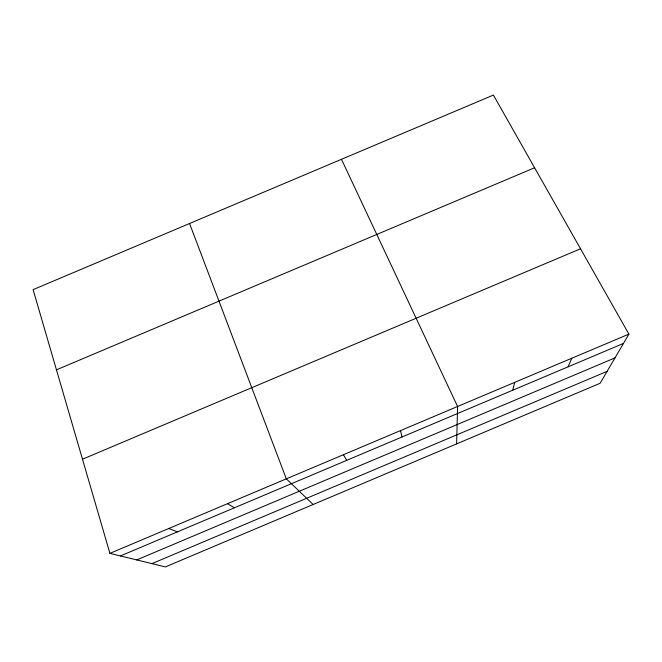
<?xml version="1.0" encoding="UTF-8"?>
<svg xmlns="http://www.w3.org/2000/svg" width="662" height="662" viewBox="0 0 662 662"><rect width="100%" height="100%" fill="white"/><g stroke="black" fill="none" stroke-linecap="round" stroke-linejoin="round"><path stroke-width="0.99" d="M456.623 443.879L457.591 406.493L341.468 159.302M512.744 390.208L514.688 382.371M568.095 366.822L571.794 358.25M628.9 334.12L600.136 383.257L165.351 566.92L109.917 553.366L33.1 289.642L493.405 95.08L628.9 334.12L109.917 553.366M56.46 369.835L534.598 167.759M82.493 459.213L580.524 248.78M120.434 555.939L623.438 343.446M136.744 559.92L614.981 357.894M151.937 563.635L607.095 371.365M168.719 528.524L177.424 531.859M227.521 503.683L234.414 507.787M313.143 504.485L286.323 478.841L189.564 223.508M343.413 454.728L346.739 460.338M400.493 430.606L402.074 436.961"/></g></svg>
